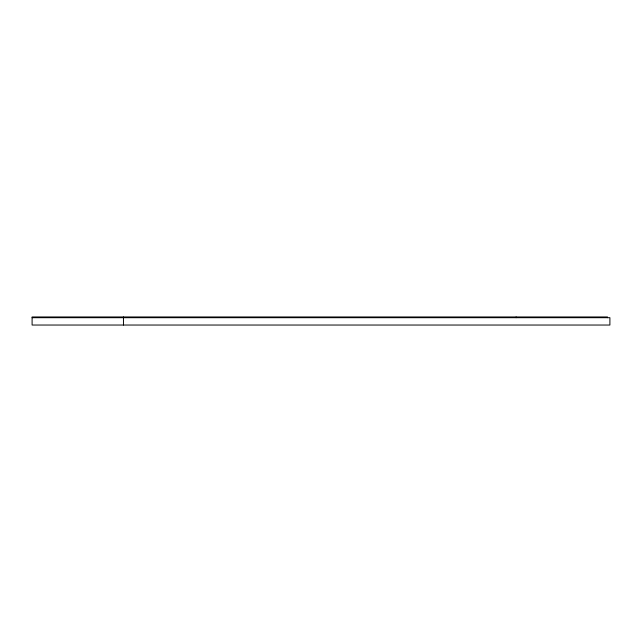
<?xml version="1.0" encoding="UTF-8"?>
<svg xmlns="http://www.w3.org/2000/svg" width="642" height="642" viewBox="0 0 642 642"><rect width="100%" height="100%" fill="white"/><g stroke="black" fill="none" stroke-linecap="round" stroke-linejoin="round"><path stroke-width="0.96" d="M32.1 317.694L609.9 317.694L609.9 325.037L32.1 325.037L32.1 316.963L607.476 316.963L607.476 317.694M516.112 316.963L516.112 317.694M123.465 316.963L123.465 325.037"/></g></svg>
